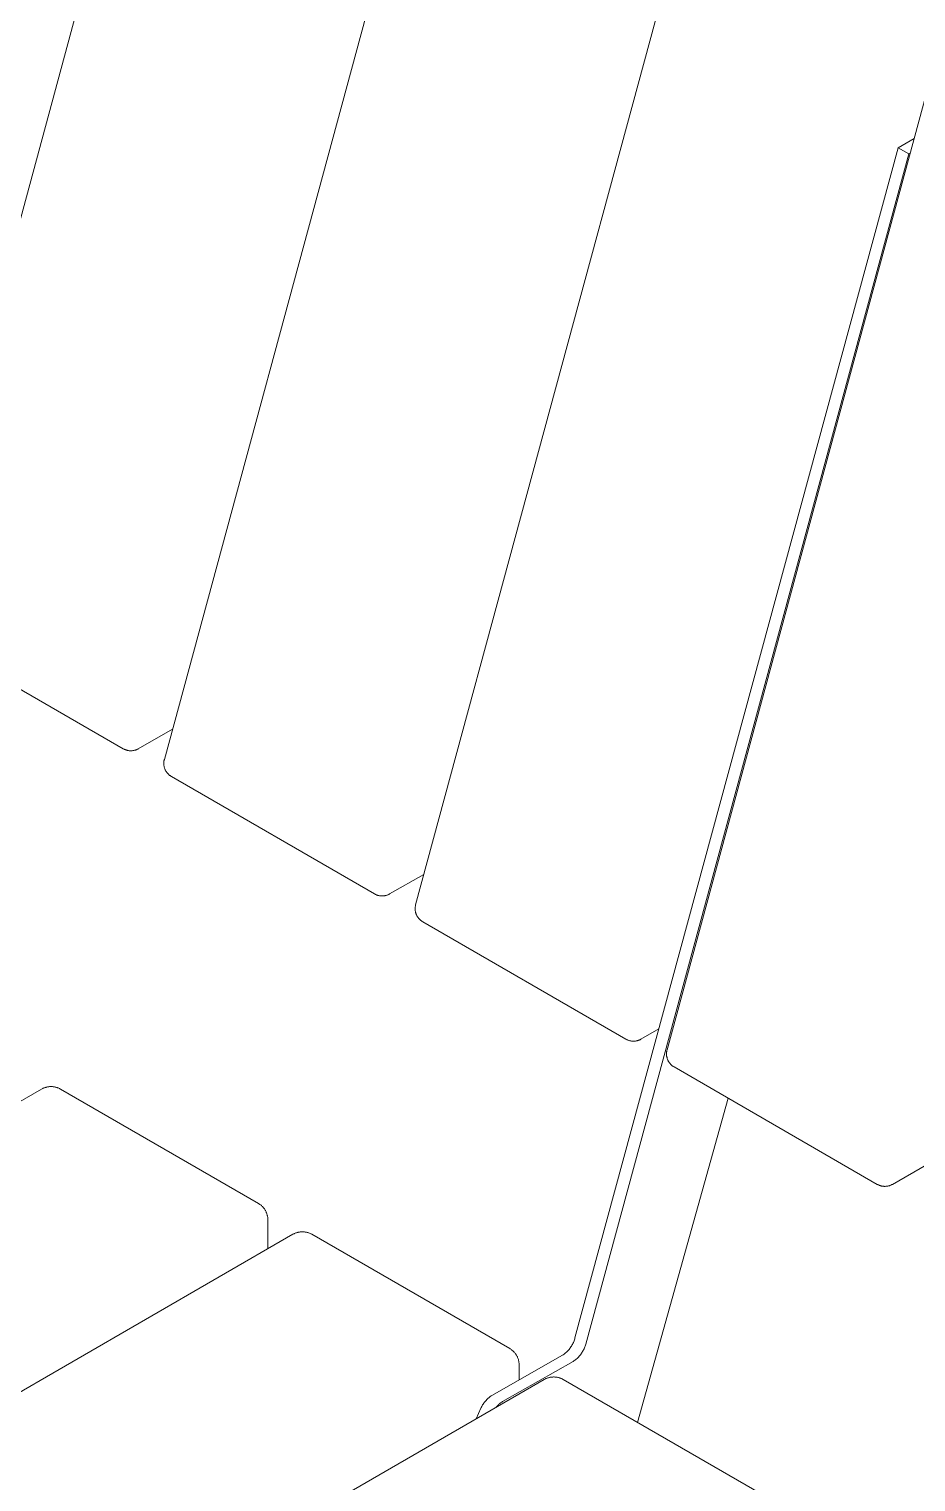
# Model space of a CAD drawing. Header units: millimetres. Extents: x -402 to 3954, y -41 to 3282.
# Drawn here: x 3516.5 to 3668.3, y 1418.4 to 1666.8 of the extents above; entities that cross this region are included whole.
import ezdxf

# ---------------------------------------------------------------- set-up
doc = ezdxf.new("R2010")
doc.units = ezdxf.units.MM
doc.layers.add('ZANO_R', color=7, linetype='Continuous', lineweight=0)

msp = doc.modelspace()

# ---------------------------------------------------------------- linework, layer by layer
at = {"layer": 'ZANO_R'}
for p, q in [((3496.69, 1566.71), (3543.11, 1737.84)), ((3539.69, 1541.88), (3586.11, 1713.01)), ((3582.68, 1517.05), (3629.11, 1688.19)), ((3625.68, 1492.23), (3672.11, 1663.36)), ((3665.2, 1646.46), (3667.95, 1648.03)), ((3609.94, 1442.98), (3665.2, 1646.46)), ((3611.77, 1441.93), (3667.03, 1645.4)), ((3665.2, 1646.46), (3667.03, 1645.4)), ((3667.03, 1645.4), (3667.27, 1645.54)), ((3532.65, 1543.71), (3497.89, 1563.79)), ((3541.09, 1547.04), (3535.23, 1543.71)), ((3532.73, 1543.67), (3532.65, 1543.71)), ((3532.81, 1543.63), (3532.73, 1543.67)), ((3532.89, 1543.59), (3532.81, 1543.63)), ((3532.98, 1543.56), (3532.89, 1543.59)), ((3533.06, 1543.53), (3532.98, 1543.56)), ((3533.15, 1543.5), (3533.06, 1543.53)), ((3533.23, 1543.47), (3533.15, 1543.5)), ((3533.32, 1543.45), (3533.23, 1543.47)), ((3533.41, 1543.43), (3533.32, 1543.45)), ((3533.49, 1543.41), (3533.41, 1543.43)), ((3533.58, 1543.39), (3533.49, 1543.41)), ((3533.67, 1543.38), (3533.58, 1543.39)), ((3533.76, 1543.37), (3533.67, 1543.38)), ((3533.85, 1543.37), (3533.76, 1543.37)), ((3533.94, 1543.37), (3533.85, 1543.37)), ((3534.03, 1543.37), (3533.94, 1543.37)), ((3534.12, 1543.37), (3534.03, 1543.37)), ((3534.21, 1543.38), (3534.12, 1543.37)), ((3534.3, 1543.39), (3534.21, 1543.38)), ((3534.39, 1543.41), (3534.3, 1543.39)), ((3534.48, 1543.42), (3534.39, 1543.41)), ((3534.56, 1543.44), (3534.48, 1543.42)), ((3534.65, 1543.47), (3534.56, 1543.44)), ((3534.74, 1543.49), (3534.65, 1543.47)), ((3534.82, 1543.52), (3534.74, 1543.49)), ((3534.91, 1543.55), (3534.82, 1543.52)), ((3534.99, 1543.59), (3534.91, 1543.55)), ((3535.07, 1543.62), (3534.99, 1543.59)), ((3535.15, 1543.66), (3535.07, 1543.62)), ((3535.23, 1543.71), (3535.15, 1543.66)), ((3539.59, 1541.17), (3539.6, 1541.26)), ((3539.6, 1541.08), (3539.59, 1541.17)), ((3539.6, 1541.35), (3539.61, 1541.44)), ((3539.6, 1541.26), (3539.6, 1541.35)), ((3539.6, 1540.99), (3539.6, 1541.08)), ((3539.61, 1540.91), (3539.6, 1540.99)), ((3539.61, 1541.44), (3539.62, 1541.53)), ((3539.62, 1540.82), (3539.61, 1540.91)), ((3539.62, 1541.53), (3539.63, 1541.62)), ((3539.64, 1540.73), (3539.62, 1540.82)), ((3539.63, 1541.62), (3539.64, 1541.71)), ((3539.64, 1541.71), (3539.66, 1541.79)), ((3539.66, 1540.64), (3539.64, 1540.73)), ((3539.66, 1541.79), (3539.69, 1541.88)), ((3539.68, 1540.55), (3539.66, 1540.64)), ((3539.7, 1540.47), (3539.68, 1540.55)), ((3539.73, 1540.38), (3539.7, 1540.47)), ((3539.76, 1540.3), (3539.73, 1540.38)), ((3539.79, 1540.22), (3539.76, 1540.3)), ((3539.83, 1540.13), (3539.79, 1540.22)), ((3539.86, 1540.05), (3539.83, 1540.13)), ((3539.91, 1539.97), (3539.86, 1540.05)), ((3539.95, 1539.9), (3539.91, 1539.97)), ((3540, 1539.82), (3539.95, 1539.9)), ((3540.04, 1539.74), (3540, 1539.82)), ((3540.1, 1539.67), (3540.04, 1539.74)), ((3540.15, 1539.6), (3540.1, 1539.67)), ((3540.21, 1539.53), (3540.15, 1539.6)), ((3540.27, 1539.46), (3540.21, 1539.53)), ((3540.33, 1539.4), (3540.27, 1539.46)), ((3540.39, 1539.34), (3540.33, 1539.4)), ((3540.46, 1539.28), (3540.39, 1539.34)), ((3540.52, 1539.22), (3540.46, 1539.28)), ((3540.59, 1539.16), (3540.52, 1539.22)), ((3540.66, 1539.11), (3540.59, 1539.16)), ((3540.74, 1539.06), (3540.66, 1539.11)), ((3540.81, 1539.01), (3540.74, 1539.06)), ((3540.89, 1538.96), (3540.81, 1539.01)), ((3575.65, 1518.89), (3540.89, 1538.96)), ((3584.09, 1522.22), (3578.23, 1518.88)), ((3575.73, 1518.85), (3575.65, 1518.89)), ((3575.81, 1518.81), (3575.73, 1518.85)), ((3575.89, 1518.77), (3575.81, 1518.81)), ((3575.98, 1518.73), (3575.89, 1518.77)), ((3576.06, 1518.7), (3575.98, 1518.73)), ((3576.15, 1518.67), (3576.06, 1518.7)), ((3576.23, 1518.64), (3576.15, 1518.67)), ((3576.32, 1518.62), (3576.23, 1518.64)), ((3576.41, 1518.6), (3576.32, 1518.62)), ((3576.49, 1518.58), (3576.41, 1518.6)), ((3576.58, 1518.57), (3576.49, 1518.58)), ((3576.67, 1518.56), (3576.58, 1518.57)), ((3576.76, 1518.55), (3576.67, 1518.56)), ((3576.85, 1518.54), (3576.76, 1518.55)), ((3576.94, 1518.54), (3576.85, 1518.54)), ((3577.03, 1518.54), (3576.94, 1518.54)), ((3577.12, 1518.55), (3577.03, 1518.54)), ((3577.21, 1518.56), (3577.12, 1518.55)), ((3577.3, 1518.57), (3577.21, 1518.56)), ((3577.39, 1518.58), (3577.3, 1518.57)), ((3577.48, 1518.6), (3577.39, 1518.58)), ((3577.56, 1518.62), (3577.48, 1518.6)), ((3577.65, 1518.64), (3577.56, 1518.62)), ((3577.74, 1518.67), (3577.65, 1518.64)), ((3577.82, 1518.69), (3577.74, 1518.67)), ((3577.91, 1518.73), (3577.82, 1518.69)), ((3577.99, 1518.76), (3577.91, 1518.73)), ((3578.07, 1518.8), (3577.99, 1518.76)), ((3578.15, 1518.84), (3578.07, 1518.8)), ((3578.23, 1518.88), (3578.15, 1518.84)), ((3582.59, 1516.44), (3582.6, 1516.53)), ((3582.59, 1516.35), (3582.59, 1516.44)), ((3582.6, 1516.26), (3582.59, 1516.35)), ((3582.6, 1516.61), (3582.61, 1516.7)), ((3582.6, 1516.53), (3582.6, 1516.61)), ((3582.6, 1516.17), (3582.6, 1516.26)), ((3582.61, 1516.08), (3582.6, 1516.17)), ((3582.61, 1516.7), (3582.63, 1516.79)), ((3582.62, 1515.99), (3582.61, 1516.08)), ((3582.64, 1515.9), (3582.62, 1515.99)), ((3582.63, 1516.79), (3582.64, 1516.88)), ((3582.64, 1516.88), (3582.66, 1516.97)), ((3582.66, 1515.82), (3582.64, 1515.9)), ((3582.66, 1516.97), (3582.68, 1517.05)), ((3582.68, 1515.73), (3582.66, 1515.82)), ((3582.7, 1515.64), (3582.68, 1515.73)), ((3582.73, 1515.56), (3582.7, 1515.64)), ((3582.76, 1515.47), (3582.73, 1515.56)), ((3582.79, 1515.39), (3582.76, 1515.47)), ((3582.82, 1515.31), (3582.79, 1515.39)), ((3582.86, 1515.23), (3582.82, 1515.31)), ((3582.9, 1515.15), (3582.86, 1515.23)), ((3582.95, 1515.07), (3582.9, 1515.15)), ((3582.99, 1514.99), (3582.95, 1515.07)), ((3583.04, 1514.92), (3582.99, 1514.99)), ((3583.09, 1514.85), (3583.04, 1514.92)), ((3583.15, 1514.77), (3583.09, 1514.85)), ((3583.21, 1514.71), (3583.15, 1514.77)), ((3583.26, 1514.64), (3583.21, 1514.71)), ((3583.33, 1514.57), (3583.26, 1514.64)), ((3583.39, 1514.51), (3583.33, 1514.57)), ((3583.45, 1514.45), (3583.39, 1514.51)), ((3583.52, 1514.39), (3583.45, 1514.45)), ((3583.59, 1514.34), (3583.52, 1514.39)), ((3583.66, 1514.28), (3583.59, 1514.34)), ((3583.74, 1514.23), (3583.66, 1514.28)), ((3583.81, 1514.18), (3583.74, 1514.23)), ((3583.89, 1514.14), (3583.81, 1514.18)), ((3618.65, 1494.06), (3583.89, 1514.14)), ((3624.29, 1495.8), (3621.23, 1494.06)), ((3618.73, 1494.02), (3618.65, 1494.06)), ((3618.81, 1493.98), (3618.73, 1494.02)), ((3618.89, 1493.94), (3618.81, 1493.98)), ((3618.98, 1493.91), (3618.89, 1493.94)), ((3619.06, 1493.87), (3618.98, 1493.91)), ((3619.14, 1493.84), (3619.06, 1493.87)), ((3619.23, 1493.82), (3619.14, 1493.84)), ((3619.32, 1493.8), (3619.23, 1493.82)), ((3619.4, 1493.77), (3619.32, 1493.8)), ((3619.49, 1493.76), (3619.4, 1493.77)), ((3619.58, 1493.74), (3619.49, 1493.76)), ((3619.67, 1493.73), (3619.58, 1493.74)), ((3619.76, 1493.72), (3619.67, 1493.73)), ((3619.85, 1493.72), (3619.76, 1493.72)), ((3619.94, 1493.72), (3619.85, 1493.72)), ((3620.03, 1493.72), (3619.94, 1493.72)), ((3620.12, 1493.72), (3620.03, 1493.72)), ((3620.21, 1493.73), (3620.12, 1493.72)), ((3620.3, 1493.74), (3620.21, 1493.73)), ((3620.39, 1493.75), (3620.3, 1493.74)), ((3620.47, 1493.77), (3620.39, 1493.75)), ((3620.56, 1493.79), (3620.47, 1493.77)), ((3620.65, 1493.81), (3620.56, 1493.79)), ((3620.74, 1493.84), (3620.65, 1493.81)), ((3620.82, 1493.87), (3620.74, 1493.84)), ((3620.9, 1493.9), (3620.82, 1493.87)), ((3620.99, 1493.94), (3620.9, 1493.9)), ((3621.07, 1493.97), (3620.99, 1493.94)), ((3621.15, 1494.01), (3621.07, 1493.97)), ((3621.23, 1494.06), (3621.15, 1494.01)), ((3625.59, 1491.61), (3625.6, 1491.7)), ((3625.59, 1491.52), (3625.59, 1491.61)), ((3625.6, 1491.43), (3625.59, 1491.52)), ((3625.6, 1491.79), (3625.61, 1491.88)), ((3625.6, 1491.7), (3625.6, 1491.79)), ((3625.6, 1491.34), (3625.6, 1491.43)), ((3625.61, 1491.25), (3625.6, 1491.34)), ((3625.61, 1491.88), (3625.63, 1491.97)), ((3625.62, 1491.17), (3625.61, 1491.25)), ((3625.64, 1491.08), (3625.62, 1491.17)), ((3625.63, 1491.97), (3625.64, 1492.05)), ((3625.64, 1492.05), (3625.66, 1492.14)), ((3625.65, 1490.99), (3625.64, 1491.08)), ((3625.68, 1490.9), (3625.65, 1490.99)), ((3625.66, 1492.14), (3625.68, 1492.23)), ((3625.7, 1490.82), (3625.68, 1490.9)), ((3625.73, 1490.73), (3625.7, 1490.82)), ((3625.76, 1490.65), (3625.73, 1490.73)), ((3625.79, 1490.56), (3625.76, 1490.65)), ((3625.82, 1490.48), (3625.79, 1490.56)), ((3625.86, 1490.4), (3625.82, 1490.48)), ((3625.9, 1490.32), (3625.86, 1490.4)), ((3625.95, 1490.24), (3625.9, 1490.32)), ((3625.99, 1490.17), (3625.95, 1490.24)), ((3626.04, 1490.09), (3625.99, 1490.17)), ((3626.09, 1490.02), (3626.04, 1490.09)), ((3626.15, 1489.95), (3626.09, 1490.02)), ((3626.2, 1489.88), (3626.15, 1489.95)), ((3626.26, 1489.81), (3626.2, 1489.88)), ((3626.32, 1489.75), (3626.26, 1489.81)), ((3626.39, 1489.68), (3626.32, 1489.75)), ((3626.45, 1489.62), (3626.39, 1489.68)), ((3626.52, 1489.57), (3626.45, 1489.62)), ((3626.59, 1489.51), (3626.52, 1489.57)), ((3626.66, 1489.46), (3626.59, 1489.51)), ((3626.74, 1489.4), (3626.66, 1489.46)), ((3626.81, 1489.36), (3626.74, 1489.4)), ((3626.89, 1489.31), (3626.81, 1489.36)), ((3661.65, 1469.24), (3626.89, 1489.31)), ((3317.42, 1369.32), (3518.69, 1485.52)), ((3518.69, 1485.52), (3518.79, 1485.58)), ((3518.79, 1485.58), (3518.89, 1485.63)), ((3518.89, 1485.63), (3518.98, 1485.67)), ((3518.98, 1485.67), (3519.08, 1485.72)), ((3519.08, 1485.72), (3519.19, 1485.76)), ((3519.19, 1485.76), (3519.29, 1485.79)), ((3519.29, 1485.79), (3519.39, 1485.82)), ((3519.39, 1485.82), (3519.5, 1485.85)), ((3519.5, 1485.85), (3519.61, 1485.88)), ((3519.61, 1485.88), (3519.71, 1485.9)), ((3519.71, 1485.9), (3519.82, 1485.92)), ((3519.82, 1485.92), (3519.93, 1485.93)), ((3519.93, 1485.93), (3520.04, 1485.95)), ((3520.04, 1485.95), (3520.15, 1485.95)), ((3520.15, 1485.95), (3520.26, 1485.96)), ((3520.26, 1485.96), (3520.36, 1485.96)), ((3520.36, 1485.96), (3520.47, 1485.95)), ((3520.47, 1485.95), (3520.58, 1485.95)), ((3520.58, 1485.95), (3520.69, 1485.93)), ((3520.69, 1485.93), (3520.8, 1485.92)), ((3520.8, 1485.92), (3520.91, 1485.9)), ((3520.91, 1485.9), (3521.01, 1485.88)), ((3521.01, 1485.88), (3521.12, 1485.85)), ((3521.12, 1485.85), (3521.23, 1485.82)), ((3521.23, 1485.82), (3521.33, 1485.79)), ((3521.33, 1485.79), (3521.43, 1485.76)), ((3521.43, 1485.76), (3521.53, 1485.72)), ((3521.53, 1485.72), (3521.64, 1485.67)), ((3521.64, 1485.67), (3521.73, 1485.63)), ((3521.73, 1485.63), (3521.83, 1485.58)), ((3521.83, 1485.58), (3521.93, 1485.52)), ((3521.93, 1485.52), (3555.78, 1465.98)), ((3636.15, 1483.96), (3620.64, 1428.53)), ((3670.08, 1472.57), (3664.23, 1469.23)), ((3661.73, 1469.19), (3661.65, 1469.24)), ((3661.81, 1469.15), (3661.73, 1469.19)), ((3661.89, 1469.12), (3661.81, 1469.15)), ((3661.97, 1469.08), (3661.89, 1469.12)), ((3662.06, 1469.05), (3661.97, 1469.08)), ((3662.14, 1469.02), (3662.06, 1469.05)), ((3662.23, 1468.99), (3662.14, 1469.02)), ((3662.32, 1468.97), (3662.23, 1468.99)), ((3662.4, 1468.95), (3662.32, 1468.97)), ((3662.49, 1468.93), (3662.4, 1468.95)), ((3662.58, 1468.92), (3662.49, 1468.93)), ((3662.67, 1468.91), (3662.58, 1468.92)), ((3662.76, 1468.9), (3662.67, 1468.91)), ((3662.85, 1468.89), (3662.76, 1468.9)), ((3662.94, 1468.89), (3662.85, 1468.89)), ((3663.03, 1468.89), (3662.94, 1468.89)), ((3663.12, 1468.9), (3663.03, 1468.89)), ((3663.21, 1468.9), (3663.12, 1468.9)), ((3663.3, 1468.92), (3663.21, 1468.9)), ((3663.39, 1468.93), (3663.3, 1468.92)), ((3663.47, 1468.95), (3663.39, 1468.93)), ((3663.56, 1468.97), (3663.47, 1468.95)), ((3663.65, 1468.99), (3663.56, 1468.97)), ((3663.73, 1469.01), (3663.65, 1468.99)), ((3663.82, 1469.04), (3663.73, 1469.01)), ((3663.9, 1469.08), (3663.82, 1469.04)), ((3663.99, 1469.11), (3663.9, 1469.08)), ((3664.07, 1469.15), (3663.99, 1469.11)), ((3664.15, 1469.19), (3664.07, 1469.15)), ((3664.23, 1469.23), (3664.15, 1469.19)), ((3555.78, 1465.98), (3555.87, 1465.92)), ((3555.87, 1465.92), (3555.96, 1465.86)), ((3555.96, 1465.86), (3556.05, 1465.8)), ((3556.05, 1465.8), (3556.14, 1465.74)), ((3556.14, 1465.74), (3556.23, 1465.67)), ((3556.23, 1465.67), (3556.31, 1465.6)), ((3556.31, 1465.6), (3556.39, 1465.52)), ((3556.39, 1465.52), (3556.47, 1465.45)), ((3556.47, 1465.45), (3556.54, 1465.37)), ((3556.54, 1465.37), (3556.61, 1465.29)), ((3556.61, 1465.29), (3556.68, 1465.2)), ((3556.68, 1465.2), (3556.75, 1465.11)), ((3556.75, 1465.11), (3556.81, 1465.03)), ((3556.81, 1465.03), (3556.88, 1464.94)), ((3556.88, 1464.94), (3556.93, 1464.84)), ((3556.93, 1464.84), (3556.99, 1464.75)), ((3556.99, 1464.75), (3557.04, 1464.65)), ((3557.04, 1464.65), (3557.09, 1464.55)), ((3557.09, 1464.55), (3557.13, 1464.45)), ((3557.13, 1464.45), (3557.17, 1464.35)), ((3557.17, 1464.35), (3557.21, 1464.25)), ((3557.21, 1464.25), (3557.25, 1464.15)), ((3557.25, 1464.15), (3557.28, 1464.04)), ((3557.28, 1464.04), (3557.3, 1463.94)), ((3557.3, 1463.94), (3557.33, 1463.83)), ((3557.33, 1463.83), (3557.35, 1463.72)), ((3557.35, 1463.72), (3557.37, 1463.61)), ((3557.37, 1463.61), (3557.38, 1463.51)), ((3557.38, 1463.51), (3557.39, 1463.4)), ((3557.39, 1463.4), (3557.39, 1463.29)), ((3557.39, 1463.29), (3557.39, 1463.18)), ((3557.39, 1463.18), (3557.39, 1458.22)), ((3360.42, 1344.49), (3561.69, 1460.7)), ((3561.69, 1460.7), (3561.79, 1460.75)), ((3561.79, 1460.75), (3561.88, 1460.8)), ((3561.88, 1460.8), (3561.98, 1460.85)), ((3561.98, 1460.85), (3562.08, 1460.89)), ((3562.08, 1460.89), (3562.19, 1460.93)), ((3562.19, 1460.93), (3562.29, 1460.97)), ((3562.29, 1460.97), (3562.39, 1461)), ((3562.39, 1461), (3562.5, 1461.03)), ((3562.5, 1461.03), (3562.6, 1461.05)), ((3562.6, 1461.05), (3562.71, 1461.08)), ((3562.71, 1461.08), (3562.82, 1461.09)), ((3562.82, 1461.09), (3562.93, 1461.11)), ((3562.93, 1461.11), (3563.04, 1461.12)), ((3563.04, 1461.12), (3563.14, 1461.13)), ((3563.14, 1461.13), (3563.25, 1461.13)), ((3563.25, 1461.13), (3563.36, 1461.13)), ((3563.36, 1461.13), (3563.47, 1461.13)), ((3563.47, 1461.13), (3563.58, 1461.12)), ((3563.58, 1461.12), (3563.69, 1461.11)), ((3563.69, 1461.11), (3563.8, 1461.09)), ((3563.8, 1461.09), (3563.91, 1461.08)), ((3563.91, 1461.08), (3564.01, 1461.05)), ((3564.01, 1461.05), (3564.12, 1461.03)), ((3564.12, 1461.03), (3564.22, 1461)), ((3564.22, 1461), (3564.33, 1460.97)), ((3564.33, 1460.97), (3564.43, 1460.93)), ((3564.43, 1460.93), (3564.53, 1460.89)), ((3564.53, 1460.89), (3564.63, 1460.85)), ((3564.63, 1460.85), (3564.73, 1460.8)), ((3564.73, 1460.8), (3564.83, 1460.75)), ((3564.83, 1460.75), (3564.93, 1460.7)), ((3564.93, 1460.7), (3598.78, 1441.15)), ((3598.78, 1441.15), (3598.87, 1441.1)), ((3598.87, 1441.1), (3598.96, 1441.04)), ((3598.96, 1441.04), (3599.05, 1440.98)), ((3599.05, 1440.98), (3599.14, 1440.91)), ((3599.14, 1440.91), (3599.22, 1440.84)), ((3599.22, 1440.84), (3599.31, 1440.77)), ((3599.31, 1440.77), (3599.39, 1440.7)), ((3599.39, 1440.7), (3599.47, 1440.62)), ((3608.58, 1440.66), (3608.7, 1440.78)), ((3608.7, 1440.78), (3608.82, 1440.9)), ((3608.82, 1440.9), (3608.93, 1441.03)), ((3608.93, 1441.03), (3609.04, 1441.16)), ((3609.04, 1441.16), (3609.14, 1441.3)), ((3609.14, 1441.3), (3609.24, 1441.44)), ((3609.24, 1441.44), (3609.33, 1441.58)), ((3609.33, 1441.58), (3609.42, 1441.73)), ((3609.42, 1441.73), (3609.5, 1441.88)), ((3609.5, 1441.88), (3609.58, 1442.03)), ((3609.58, 1442.03), (3609.66, 1442.18)), ((3609.66, 1442.18), (3609.73, 1442.34)), ((3609.73, 1442.34), (3609.79, 1442.5)), ((3609.79, 1442.5), (3609.85, 1442.66)), ((3609.85, 1442.66), (3609.9, 1442.82)), ((3609.9, 1442.82), (3609.94, 1442.98)), ((3611.16, 1440.53), (3611.25, 1440.67)), ((3611.25, 1440.67), (3611.33, 1440.82)), ((3611.33, 1440.82), (3611.41, 1440.97)), ((3611.41, 1440.97), (3611.49, 1441.13)), ((3611.49, 1441.13), (3611.55, 1441.28)), ((3611.55, 1441.28), (3611.62, 1441.44)), ((3611.62, 1441.44), (3611.68, 1441.6)), ((3611.68, 1441.6), (3611.73, 1441.76)), ((3611.73, 1441.76), (3611.77, 1441.93)), ((3595.72, 1433.14), (3607.79, 1440.02)), ((3597.55, 1432.09), (3609.62, 1438.96)), ((3599.47, 1440.62), (3599.54, 1440.54)), ((3599.54, 1440.54), (3599.61, 1440.46)), ((3599.61, 1440.46), (3599.68, 1440.38)), ((3599.68, 1440.38), (3599.75, 1440.29)), ((3599.75, 1440.29), (3599.81, 1440.2)), ((3599.81, 1440.2), (3599.87, 1440.11)), ((3599.87, 1440.11), (3599.93, 1440.02)), ((3599.93, 1440.02), (3599.99, 1439.92)), ((3599.99, 1439.92), (3600.04, 1439.83)), ((3600.04, 1439.83), (3600.09, 1439.73)), ((3600.09, 1439.73), (3600.13, 1439.63)), ((3600.13, 1439.63), (3600.17, 1439.53)), ((3600.17, 1439.53), (3600.21, 1439.42)), ((3600.21, 1439.42), (3600.25, 1439.32)), ((3600.25, 1439.32), (3600.28, 1439.22)), ((3600.28, 1439.22), (3600.3, 1439.11)), ((3600.3, 1439.11), (3600.33, 1439)), ((3600.33, 1439), (3600.35, 1438.9)), ((3600.35, 1438.9), (3600.36, 1438.79)), ((3600.36, 1438.79), (3600.38, 1438.68)), ((3600.38, 1438.68), (3600.39, 1438.57)), ((3600.39, 1438.57), (3600.39, 1438.46)), ((3600.39, 1438.46), (3600.39, 1438.35)), ((3600.39, 1438.35), (3600.39, 1435.81)), ((3607.79, 1440.02), (3607.93, 1440.11)), ((3607.93, 1440.11), (3608.07, 1440.21)), ((3608.07, 1440.21), (3608.2, 1440.32)), ((3608.2, 1440.32), (3608.33, 1440.43)), ((3608.33, 1440.43), (3608.46, 1440.54)), ((3608.46, 1440.54), (3608.58, 1440.66)), ((3609.62, 1438.96), (3609.76, 1439.06)), ((3609.76, 1439.06), (3609.9, 1439.16)), ((3609.9, 1439.16), (3610.03, 1439.26)), ((3610.03, 1439.26), (3610.16, 1439.37)), ((3610.16, 1439.37), (3610.29, 1439.48)), ((3610.29, 1439.48), (3610.41, 1439.6)), ((3610.41, 1439.6), (3610.53, 1439.72)), ((3610.53, 1439.72), (3610.65, 1439.85)), ((3610.65, 1439.85), (3610.76, 1439.97)), ((3610.76, 1439.97), (3610.87, 1440.11)), ((3610.87, 1440.11), (3610.97, 1440.24)), ((3610.97, 1440.24), (3611.07, 1440.38)), ((3611.07, 1440.38), (3611.16, 1440.53)), ((3403.42, 1319.67), (3604.69, 1435.87)), ((3604.69, 1435.87), (3604.79, 1435.93)), ((3604.79, 1435.93), (3604.88, 1435.97)), ((3604.88, 1435.97), (3604.98, 1436.02)), ((3604.98, 1436.02), (3605.08, 1436.06)), ((3605.08, 1436.06), (3605.18, 1436.1)), ((3605.18, 1436.1), (3605.29, 1436.14)), ((3605.29, 1436.14), (3605.39, 1436.17)), ((3605.39, 1436.17), (3605.5, 1436.2)), ((3605.5, 1436.2), (3605.6, 1436.23)), ((3605.6, 1436.23), (3605.71, 1436.25)), ((3605.71, 1436.25), (3605.82, 1436.27)), ((3605.82, 1436.27), (3605.93, 1436.28)), ((3605.93, 1436.28), (3606.04, 1436.29)), ((3606.04, 1436.29), (3606.14, 1436.3)), ((3606.14, 1436.3), (3606.25, 1436.31)), ((3606.25, 1436.31), (3606.36, 1436.31)), ((3606.36, 1436.31), (3606.47, 1436.3)), ((3606.47, 1436.3), (3606.58, 1436.29)), ((3606.58, 1436.29), (3606.69, 1436.28)), ((3606.69, 1436.28), (3606.8, 1436.27)), ((3606.8, 1436.27), (3606.91, 1436.25)), ((3606.91, 1436.25), (3607.01, 1436.23)), ((3607.01, 1436.23), (3607.12, 1436.2)), ((3607.12, 1436.2), (3607.22, 1436.17)), ((3607.22, 1436.17), (3607.33, 1436.14)), ((3607.33, 1436.14), (3607.43, 1436.1)), ((3607.43, 1436.1), (3607.53, 1436.06)), ((3607.53, 1436.06), (3607.63, 1436.02)), ((3607.63, 1436.02), (3607.73, 1435.97)), ((3607.73, 1435.97), (3607.83, 1435.93)), ((3607.83, 1435.93), (3607.93, 1435.87)), ((3607.93, 1435.87), (3641.78, 1416.33)), ((3593.01, 1429.13), (3593.85, 1430.96)), ((3593.85, 1430.96), (3593.91, 1431.11)), ((3593.91, 1431.11), (3593.99, 1431.25)), ((3593.99, 1431.25), (3594.06, 1431.39)), ((3594.06, 1431.39), (3594.14, 1431.54)), ((3594.14, 1431.54), (3594.23, 1431.67)), ((3594.23, 1431.67), (3594.32, 1431.81)), ((3594.32, 1431.81), (3594.42, 1431.94)), ((3594.42, 1431.94), (3594.52, 1432.07)), ((3594.52, 1432.07), (3594.62, 1432.19)), ((3594.62, 1432.19), (3594.73, 1432.31)), ((3594.73, 1432.31), (3594.84, 1432.43)), ((3594.84, 1432.43), (3594.95, 1432.55)), ((3594.95, 1432.55), (3595.07, 1432.66)), ((3595.07, 1432.66), (3595.2, 1432.76)), ((3595.2, 1432.76), (3595.32, 1432.86)), ((3595.32, 1432.86), (3595.45, 1432.96)), ((3595.45, 1432.96), (3595.59, 1433.06)), ((3595.59, 1433.06), (3595.72, 1433.14)), ((3596.42, 1431.1), (3596.51, 1431.2)), ((3596.51, 1431.2), (3596.6, 1431.31)), ((3596.6, 1431.31), (3596.69, 1431.41)), ((3596.69, 1431.41), (3596.79, 1431.5)), ((3596.79, 1431.5), (3596.89, 1431.6)), ((3596.89, 1431.6), (3596.99, 1431.69)), ((3596.99, 1431.69), (3597.1, 1431.78)), ((3597.1, 1431.78), (3597.21, 1431.86)), ((3597.21, 1431.86), (3597.32, 1431.94)), ((3597.32, 1431.94), (3597.43, 1432.02)), ((3597.43, 1432.02), (3597.55, 1432.09))]:
    msp.add_line(p, q, dxfattribs=at)

doc.saveas('drawing.dxf')
